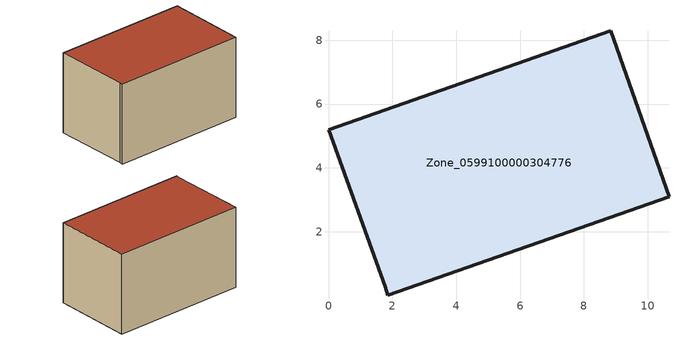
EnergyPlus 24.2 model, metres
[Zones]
Zone_0599100000304776
 floor ground (C_G): 1.77,0.27 0,5.2 8.85,8.29 10.67,3.1 1.86,0.01 z0
 wall outside (C_F): 10.67,3.1 8.85,8.29 0,5.2 1.77,0.27 1.86,0.01 10.67,3.1 z0:5.61
 roof outside (C_R): 0,5.2 1.77,0.27 1.86,0.01 10.67,3.1 8.85,8.29 z5.61
[BUILDING]
Pand.0599100000304776: North Axis=0; Terrain=City; Loads Convergence Tolerance Value=0.04; Temperature Convergence Tolerance Value=0.4; Solar Distribution=FullExterior; Maximum Number of Warmup Days=25; Minimum Number of Warmup Days=1
[Site:Location]
Rotterdam.The.Hague.AP_ZH_NLD Design_Conditions: Latitude=51.96; Longitude=4.45; Time Zone=1; Elevation=-4.5
[SITE:GROUNDTEMPERATURE:BUILDINGSURFACE]
18, 18, 18, 18, 18, 18, 18, 18, 18, 18, 18, 18
[MATERIAL] Thermal Absorptance=0.9; Solar Absorptance=0.7; Visible Absorptance=0.7
Name | Roughness | Thickness | Conductivity | Density | Specific Heat
G.TI.1946-1964 | MediumSmooth | 0.15 | 1 | 540 | 1210
F.TI.1946-1964 | Rough | 0.3 | 0.857143 | 1920 | 840
R.TI.1946-1964 | MediumRough | 0.2 | 0.277778 | 1500 | 1000
[CONSTRUCTION]
C_G: G.TI.1946-1964
C_F: F.TI.1946-1964
C_R: R.TI.1946-1964
[ZONE]
Zone_0599100000304776: Type=1; Multiplier=1; Ceiling Height=Autocalculate; Volume=Autocalculate; Floor Area=autocalculate; Part of Total Floor Area=Yes
[ZONEINFILTRATION:DESIGNFLOWRATE]
Infil_Zone_0599100000304776: Zone or ZoneList or Space or SpaceList=Zone_0599100000304776; Schedule=AlwaysOn; Design Flow Rate Calculation Method=Flow/Area; Flow Rate per Floor Area=0.003; Constant Term Coefficient=1; Temperature Term Coefficient=0; Velocity Term Coefficient=0; Velocity Squared Term Coefficient=0
[HVACTEMPLATE:ZONE:IDEALLOADSAIRSYSTEM]
Zone_0599100000304776: Maximum Heating Supply Air Temperature=50; Minimum Cooling Supply Air Temperature=13; Maximum Heating Supply Air Humidity Ratio=0.0156; Minimum Cooling Supply Air Humidity Ratio=0.0077; Heating Limit=NoLimit; Cooling Limit=NoLimit; Dehumidification Control Type=ConstantSensibleHeatRatio; Cooling Sensible Heat Ratio=0.7; Dehumidification Setpoint=60; Humidification Control Type=None; Humidification Setpoint=30; Outdoor Air Method=None; Outdoor Air Flow Rate per Person=0.00944; Outdoor Air Flow Rate per Zone Floor Area=0; Outdoor Air Flow Rate per Zone=0; Demand Controlled Ventilation Type=None; Outdoor Air Economizer Type=NoEconomizer; Heat Recovery Type=None; Sensible Heat Recovery Effectiveness=0.7; Latent Heat Recovery Effectiveness=0.65
[ZONECONTROL:THERMOSTAT]
ThermostatControl_Zone_0599100000304776: Zone or ZoneList=Zone_0599100000304776; Control Type Schedule=DualSetpointControlType; Control 1=Thermostat_Zone_0599100000304776; Temperature Difference Between Cutout And Setpoint=0
[THERMOSTATSETPOINT:DUALSETPOINT]
Thermostat_Zone_0599100000304776: Heating Setpoint Temperature Schedule=HeatingSetpoint_Zone_0599100000304776; Cooling Setpoint Temperature Schedule=CoolingSetpoint_Zone_0599100000304776
[SCHEDULE:COMPACT]
HeatingSetpoint_Zone_0599100000304776: Through: 12/31, For: AllDays, Until: 24:00, 21
CoolingSetpoint_Zone_0599100000304776: Through: 12/31, For: AllDays, Until: 24:00, 24
DualSetpointControlType: Through: 12/31, For: AllDays, Until: 24:00, 4
AlwaysOn: Through: 12/31, For: AllDays, Until: 24:00, 1
